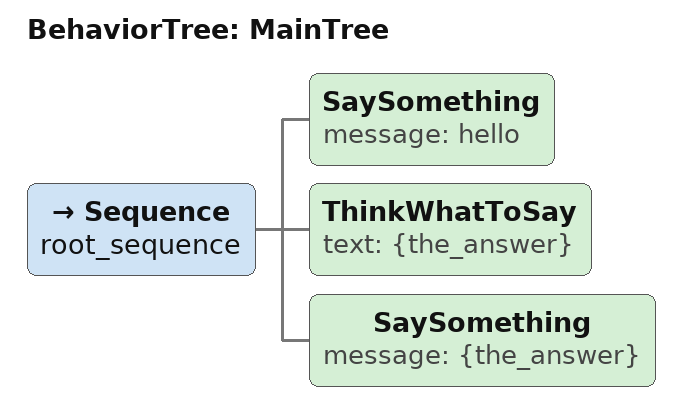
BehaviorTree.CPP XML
<root main_tree_to_execute="MainTree">

  <BehaviorTree ID="MainTree">
    <Sequence name="root_sequence">
      <SaySomething message="hello"/>
      <ThinkWhatToSay text="{the_answer}"/>
      <!--TODO: Intercept the varialbe the_answer writing to the Blackboard-->
      <!--SetBlackboard output_key=TODO value=TODO-->
      <SaySomething message="{the_answer}"/>
    </Sequence>
  </BehaviorTree>
</root>
